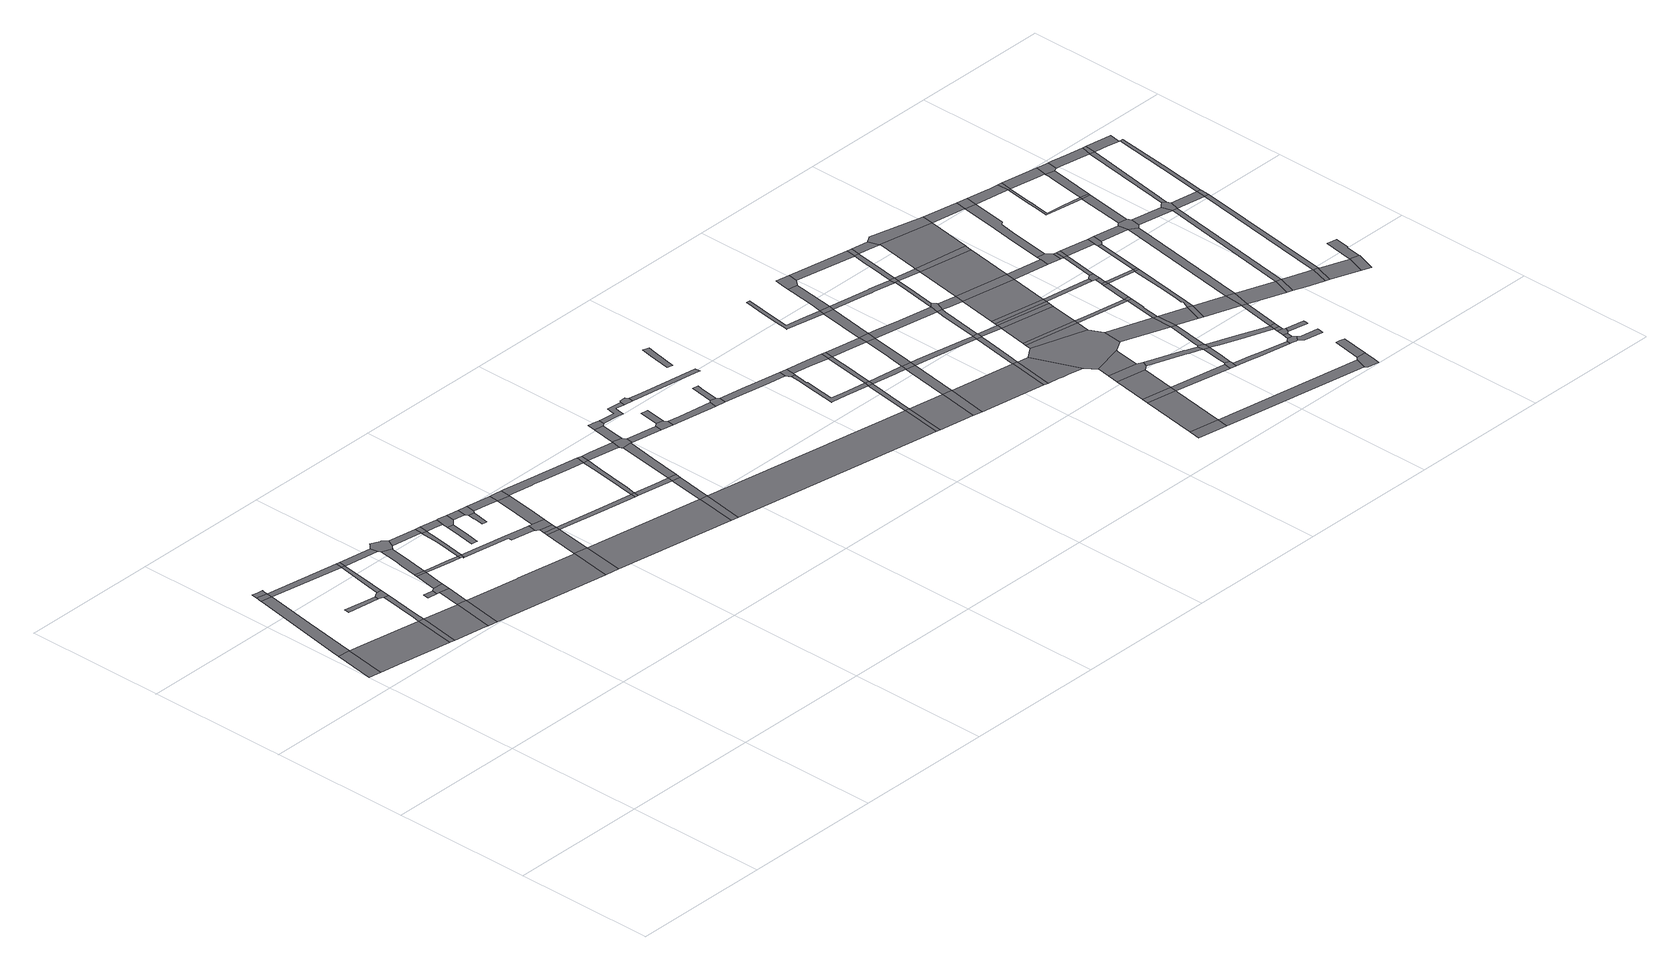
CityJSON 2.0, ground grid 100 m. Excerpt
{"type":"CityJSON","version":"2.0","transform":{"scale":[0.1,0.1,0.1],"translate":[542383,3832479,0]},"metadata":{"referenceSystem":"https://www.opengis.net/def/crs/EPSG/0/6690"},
"CityObjects":{
"road1":{"type":"Road","geometry":[{"type":"MultiSurface","lod":"1","boundaries":[[[0,1,2,3]]]}]},
"road2":{"type":"Road","attributes":{"RoadStructureAttribute.sectionType":"1"},"geometry":[{"type":"MultiSurface","lod":"1","boundaries":[[[4,5,6,7,0,3,8,9,10,11,12]]]}]},
"road3":{"type":"Road","attributes":{"RoadStructureAttribute.sectionType":"1"},"geometry":[{"type":"MultiSurface","lod":"1","boundaries":[[[13,14,3,2,15,16,17]]]}]},
"road4":{"type":"Road","attributes":{"RoadStructureAttribute.sectionType":"1"},"geometry":[{"type":"MultiSurface","lod":"1","boundaries":[[[18,4,12,19]]]}]},
"road5":{"type":"Road","geometry":[{"type":"MultiSurface","lod":"1","boundaries":[[[20,21,22,23,24,25,18,19]]]}]},
"road6":{"type":"Road","geometry":[{"type":"MultiSurface","lod":"1","boundaries":[[[17,16,26,27]]]}]},
"road7":{"type":"Road","attributes":{"RoadStructureAttribute.sectionType":"1"},"geometry":[{"type":"MultiSurface","lod":"1","boundaries":[[[28,29,30,31,32]]]}]},
"road8":{"type":"Road","attributes":{"RoadStructureAttribute.sectionType":"1"},"geometry":[{"type":"MultiSurface","lod":"1","boundaries":[[[33,34,27,26,35,36,37]]]}]},
"road9":{"type":"Road","attributes":{"RoadStructureAttribute.sectionType":"1"},"geometry":[{"type":"MultiSurface","lod":"1","boundaries":[[[38,39,17,27,40,41]]]}]},
"road10":{"type":"Road","attributes":{"RoadStructureAttribute.sectionType":"1"},"geometry":[{"type":"MultiSurface","lod":"1","boundaries":[[[19,12,42,43]]]}]},
"road11":{"type":"Road","geometry":[{"type":"MultiSurface","lod":"1","boundaries":[[[44,45,32,31,46,47,48,38,41,49]]]}]},
"road12":{"type":"Road","geometry":[{"type":"MultiSurface","lod":"1","boundaries":[[[37,36,50,51]]]}]},
"road13":{"type":"Road","attributes":{"RoadStructureAttribute.sectionType":"1"},"geometry":[{"type":"MultiSurface","lod":"1","boundaries":[[[42,52,53,44,49,54,55]]]}]},
"road14":{"type":"Road","geometry":[{"type":"MultiSurface","lod":"1","boundaries":[[[56,57,58,59,60]]]}]},
"road15":{"type":"Road","attributes":{"RoadStructureAttribute.sectionType":"1"},"geometry":[{"type":"MultiSurface","lod":"1","boundaries":[[[61,37,51,62]]]}]},
"road16":{"type":"Road","geometry":[{"type":"MultiSurface","lod":"1","boundaries":[[[43,42,55,63]]]}]},
"road17":{"type":"Road","geometry":[{"type":"MultiSurface","lod":"1","boundaries":[[[64,60,59,65,61,62,66]]]}]},
"road18":{"type":"Road","attributes":{"RoadStructureAttribute.sectionType":"1"},"geometry":[{"type":"MultiSurface","lod":"1","boundaries":[[[67,68,64,66,69,70]]]}]},
"road19":{"type":"Road","geometry":[{"type":"MultiSurface","lod":"1","boundaries":[[[71,67,70,72]]]}]},
"road20":{"type":"Road","attributes":{"RoadStructureAttribute.sectionType":"1"},"geometry":[{"type":"MultiSurface","lod":"1","boundaries":[[[63,55,73,74,75]]]}]},
"road21":{"type":"Road","attributes":{"RoadStructureAttribute.sectionType":"1"},"geometry":[{"type":"MultiSurface","lod":"1","boundaries":[[[76,77,78,71,72,79,80,81,82,83]]]}]},
"road22":{"type":"Road","attributes":{"RoadStructureAttribute.sectionType":"1"},"geometry":[{"type":"MultiSurface","lod":"1","boundaries":[[[84,85,72,70,86,87,88,89]]]}]},
"road23":{"type":"Road","attributes":{"function":"3","RoadStructureAttribute.sectionType":"1"},"geometry":[{"type":"MultiSurface","lod":"1","boundaries":[[[90,91,92,93,94,51,50,95,96]]]}]},
"road24":{"type":"Road","geometry":[{"type":"MultiSurface","lod":"1","boundaries":[[[97,98,99,75,74,76,83,100,101,102,103,104,105,106,107]]]}]},
"road25":{"type":"Road","geometry":[{"type":"MultiSurface","lod":"1","boundaries":[[[89,88,108,109,110,111]]]}]},
"road26":{"type":"Road","attributes":{"RoadStructureAttribute.sectionType":"1"},"geometry":[{"type":"MultiSurface","lod":"1","boundaries":[[[104,103,112,113]]]}]},
"road27":{"type":"Road","attributes":{"RoadStructureAttribute.sectionType":"1"},"geometry":[{"type":"MultiSurface","lod":"1","boundaries":[[[114,115,116,117,118,89,111,119,120,121,122]]]}]},
"road28":{"type":"Road","geometry":[{"type":"MultiSurface","lod":"1","boundaries":[[[113,112,114,122,123]]]}]},
"road29":{"type":"Road","attributes":{"RoadStructureAttribute.sectionType":"1"},"geometry":[{"type":"MultiSurface","lod":"1","boundaries":[[[124,125,126,127,128,129,130]]]}]},
"road30":{"type":"Road","attributes":{"RoadStructureAttribute.sectionType":"1"},"geometry":[{"type":"MultiSurface","lod":"1","boundaries":[[[123,122,131,132,133]]]}]},
"road31":{"type":"Road","attributes":{"RoadStructureAttribute.sectionType":"1"},"geometry":[{"type":"MultiSurface","lod":"1","boundaries":[[[134,135,111,110,136,137,138,139,140,141]]]}]},
"road32":{"type":"Road","geometry":[{"type":"MultiSurface","lod":"1","boundaries":[[[96,95,142,143]]]}]},
"road33":{"type":"Road","geometry":[{"type":"MultiSurface","lod":"1","boundaries":[[[144,133,132,124,130,145,146,147,148]]]}]},
"road34":{"type":"Road","attributes":{"RoadStructureAttribute.sectionType":"1"},"geometry":[{"type":"MultiSurface","lod":"1","boundaries":[[[148,147,149,150]]]}]},
"road35":{"type":"Road","geometry":[{"type":"MultiSurface","lod":"1","boundaries":[[[151,152,153,154,155,156,157,158]]]}]},
"road36":{"type":"Road","attributes":{"RoadStructureAttribute.sectionType":"1"},"geometry":[{"type":"MultiSurface","lod":"1","boundaries":[[[159,160,96,143,161,162]]]}]},
"road37":{"type":"Road","geometry":[{"type":"MultiSurface","lod":"1","boundaries":[[[150,149,151,158,163,164]]]}]},
"road38":{"type":"Road","geometry":[{"type":"MultiSurface","lod":"1","boundaries":[[[165,159,162,166,167]]]}]},
"road39":{"type":"Road","attributes":{"RoadStructureAttribute.sectionType":"1"},"geometry":[{"type":"MultiSurface","lod":"1","boundaries":[[[168,165,167,169]]]}]},
"road40":{"type":"Road","geometry":[{"type":"MultiSurface","lod":"1","boundaries":[[[141,140,170,168,169,171,172]]]}]},
"road41":{"type":"Road","attributes":{"RoadStructureAttribute.sectionType":"1"},"geometry":[{"type":"MultiSurface","lod":"1","boundaries":[[[173,164,163,174,175,176,177]]]}]},
"road42":{"type":"Road","attributes":{"RoadStructureAttribute.sectionType":"1"},"geometry":[{"type":"MultiSurface","lod":"1","boundaries":[[[176,178,172,171,179,180]]]}]},
"road43":{"type":"Road","geometry":[{"type":"MultiSurface","lod":"1","boundaries":[[[181,182,177,176,180,183,184]]]}]},
"road44":{"type":"Road","attributes":{"function":"3","RoadStructureAttribute.sectionType":"1"},"geometry":[{"type":"MultiSurface","lod":"1","boundaries":[[[185,143,142,186,187]]]}]},
"road45":{"type":"Road","attributes":{"RoadStructureAttribute.sectionType":"1"},"geometry":[{"type":"MultiSurface","lod":"1","boundaries":[[[188,166,162,189,190,191]]]}]},
"road46":{"type":"Road","attributes":{"RoadStructureAttribute.sectionType":"1"},"geometry":[{"type":"MultiSurface","lod":"1","boundaries":[[[192,193,194,184,183,195,196,197,198,199,200,201]]]}]},
"road47":{"type":"Road","geometry":[{"type":"MultiSurface","lod":"1","boundaries":[[[191,190,202,203]]]}]},
"road48":{"type":"Road","geometry":[{"type":"MultiSurface","lod":"1","boundaries":[[[187,186,204,205]]]}]},
"road49":{"type":"Road","attributes":{"RoadStructureAttribute.sectionType":"1"},"geometry":[{"type":"MultiSurface","lod":"1","boundaries":[[[200,206,207,191,203,208,209,210,211]]]}]},
"road50":{"type":"Road","attributes":{"RoadStructureAttribute.sectionType":"1"},"geometry":[{"type":"MultiSurface","lod":"1","boundaries":[[[212,203,202,213,214,215]]]}]},
"road51":{"type":"Road","attributes":{"RoadStructureAttribute.sectionType":"1"},"geometry":[{"type":"MultiSurface","lod":"1","boundaries":[[[214,187,205,216]]]}]},
"road52":{"type":"Road","geometry":[{"type":"MultiSurface","lod":"1","boundaries":[[[201,200,211,217]]]}]},
"road53":{"type":"Road","geometry":[{"type":"MultiSurface","lod":"1","boundaries":[[[215,214,216,218]]]}]},
"road54":{"type":"Road","attributes":{"RoadStructureAttribute.sectionType":"1"},"geometry":[{"type":"MultiSurface","lod":"1","boundaries":[[[219,217,211,220,221,222]]]}]},
"road55":{"type":"Road","attributes":{"RoadStructureAttribute.sectionType":"1"},"geometry":[{"type":"MultiSurface","lod":"1","boundaries":[[[223,224,225,226,227,215,218]]]}]},
"road56":{"type":"Road","geometry":[{"type":"MultiSurface","lod":"1","boundaries":[[[228,229,222,221,230,231,225,224,232,233,234]]]}]},
"road57":{"type":"Road","attributes":{"RoadStructureAttribute.sectionType":"1"},"geometry":[{"type":"MultiSurface","lod":"1","boundaries":[[[235,228,234,236]]]}]},
"road58":{"type":"Road","geometry":[{"type":"MultiSurface","lod":"1","boundaries":[[[237,235,236,238,239,240]]]}]},
"road59":{"type":"Road","attributes":{"RoadStructureAttribute.sectionType":"1"},"geometry":[{"type":"MultiSurface","lod":"1","boundaries":[[[233,232,241,242]]]}]},
"road60":{"type":"Road","attributes":{"RoadStructureAttribute.sectionType":"1"},"geometry":[{"type":"MultiSurface","lod":"1","boundaries":[[[243,244,245,246,247,248,239,238,249,250,251,252,253,254,255]]]}]},
"road61":{"type":"Road","geometry":[{"type":"MultiSurface","lod":"1","boundaries":[[[256,242,241,257,258,259]]]}]},
"road62":{"type":"Road","attributes":{"function":"3","RoadStructureAttribute.sectionType":"1"},"geometry":[{"type":"MultiSurface","lod":"1","boundaries":[[[260,261,262,205,204,263,264,265]]]}]},
"road63":{"type":"Road","geometry":[{"type":"MultiSurface","lod":"1","boundaries":[[[266,267,256,259]]]}]},
"road64":{"type":"Road","geometry":[{"type":"MultiSurface","lod":"1","boundaries":[[[268,269,270,271,255,254,272,273]]]}]},
"road65":{"type":"Road","attributes":{"RoadStructureAttribute.sectionType":"1"},"geometry":[{"type":"MultiSurface","lod":"1","boundaries":[[[274,258,257,275,276]]]}]},
"road66":{"type":"Road","geometry":[{"type":"MultiSurface","lod":"1","boundaries":[[[277,276,275,278,279,280]]]}]},
"road67":{"type":"Road","attributes":{"RoadStructureAttribute.sectionType":"1"},"geometry":[{"type":"MultiSurface","lod":"1","boundaries":[[[281,282,283,284,285,286,273,272]]]}]},
"road68":{"type":"Road","geometry":[{"type":"MultiSurface","lod":"1","boundaries":[[[287,288,289,290,277,280]]]}]},
"road69":{"type":"Road","attributes":{"RoadStructureAttribute.sectionType":"1"},"geometry":[{"type":"MultiSurface","lod":"1","boundaries":[[[291,292,279,278,293,294,295]]]}]},
"road70":{"type":"Road","attributes":{"RoadStructureAttribute.sectionType":"1"},"geometry":[{"type":"MultiSurface","lod":"1","boundaries":[[[296,297,298,299,300,301]]]}]},
"road71":{"type":"Road","geometry":[{"type":"MultiSurface","lod":"1","boundaries":[[[265,264,302,303]]]}]},
"road72":{"type":"Road","geometry":[{"type":"MultiSurface","lod":"1","boundaries":[[[295,294,304,305,306,307,308,309]]]}]},
"road73":{"type":"Road","attributes":{"function":"3","RoadStructureAttribute.sectionType":"1"},"geometry":[{"type":"MultiSurface","lod":"1","boundaries":[[[303,302,310,311]]]}]},
"road74":{"type":"Road","attributes":{"RoadStructureAttribute.sectionType":"1"},"geometry":[{"type":"MultiSurface","lod":"1","boundaries":[[[306,312,313,314,315,316,317,318,319,320,321,322,323,324,325,307]]]}]},
"road75":{"type":"Road","attributes":{"RoadStructureAttribute.sectionType":"1"},"geometry":[{"type":"MultiSurface","lod":"1","boundaries":[[[318,265,303,326]]]}]},
"road76":{"type":"Road","geometry":[{"type":"MultiSurface","lod":"1","boundaries":[[[319,318,326,327]]]}]},
"road77":{"type":"Road","attributes":{"RoadStructureAttribute.sectionType":"1"},"geometry":[{"type":"MultiSurface","lod":"1","boundaries":[[[328,309,308,329,330,331,332,333]]]}]},
"road78":{"type":"Road","geometry":[{"type":"MultiSurface","lod":"1","boundaries":[[[311,310,334,335]]]}]},
"road79":{"type":"Road","attributes":{"RoadStructureAttribute.sectionType":"1"},"geometry":[{"type":"MultiSurface","lod":"1","boundaries":[[[332,336,337,319,327,338,339,340]]]}]},
"road80":{"type":"Road","attributes":{"RoadStructureAttribute.sectionType":"1"},"geometry":[{"type":"MultiSurface","lod":"1","boundaries":[[[341,342,343,327,326,344,345,346,347,348]]]}]},
"road81":{"type":"Road","geometry":[{"type":"MultiSurface","lod":"1","boundaries":[[[333,332,340,349]]]}]},
"road82":{"type":"Road","attributes":{"RoadStructureAttribute.sectionType":"1"},"geometry":[{"type":"MultiSurface","lod":"1","boundaries":[[[347,350,311,335,351,352]]]}]},
"road83":{"type":"Road","geometry":[{"type":"MultiSurface","lod":"1","boundaries":[[[348,347,352,353]]]}]},
"road84":{"type":"Road","attributes":{"function":"3","RoadStructureAttribute.sectionType":"1"},"geometry":[{"type":"MultiSurface","lod":"1","boundaries":[[[354,355,335,334,356,357]]]}]},
"road85":{"type":"Road","attributes":{"RoadStructureAttribute.sectionType":"1"},"geometry":[{"type":"MultiSurface","lod":"1","boundaries":[[[358,349,340,359,360,361,362]]]}]},
"road86":{"type":"Road","attributes":{"RoadStructureAttribute.sectionType":"1"},"geometry":[{"type":"MultiSurface","lod":"1","boundaries":[[[361,363,364,365,348,353,366,367,368]]]}]},
"road87":{"type":"Road","geometry":[{"type":"MultiSurface","lod":"1","boundaries":[[[369,370,371,372]]]}]},
"road88":{"type":"Road","geometry":[{"type":"MultiSurface","lod":"1","boundaries":[[[362,361,368,373]]]}]},
"road89":{"type":"Road","attributes":{"RoadStructureAttribute.sectionType":"1"},"geometry":[{"type":"MultiSurface","lod":"1","boundaries":[[[374,375,376,377,378,379,380,381,382,383,384,385,386,387]]]}]},
"road90":{"type":"Road","geometry":[{"type":"MultiSurface","lod":"1","boundaries":[[[388,357,356,389,390]]]}]},
"road91":{"type":"Road","attributes":{"RoadStructureAttribute.sectionType":"1"},"geometry":[{"type":"MultiSurface","lod":"1","boundaries":[[[391,392,353,352,393,394,395]]]}]},
"road92":{"type":"Road","attributes":{"RoadStructureAttribute.sectionType":"1"},"geometry":[{"type":"MultiSurface","lod":"1","boundaries":[[[381,362,373,396]]]}]},
"road93":{"type":"Road","attributes":{"RoadStructureAttribute.sectionType":"1"},"geometry":[{"type":"MultiSurface","lod":"1","boundaries":[[[397,369,372,398,399,400]]]}]},
"road94":{"type":"Road","geometry":[{"type":"MultiSurface","lod":"1","boundaries":[[[382,381,396,401,402]]]}]},
"road95":{"type":"Road","attributes":{"function":"3","RoadStructureAttribute.sectionType":"1"},"geometry":[{"type":"MultiSurface","lod":"1","boundaries":[[[403,404,405,406,390,389,407,408,409,410,411]]]}]},
"road96":{"type":"Road","geometry":[{"type":"MultiSurface","lod":"1","boundaries":[[[412,397,400,413]]]}]},
"road97":{"type":"Road","attributes":{"RoadStructureAttribute.sectionType":"1"},"geometry":[{"type":"MultiSurface","lod":"1","boundaries":[[[394,414,388,390,415,416,417,418]]]}]},
"road98":{"type":"Road","attributes":{"RoadStructureAttribute.sectionType":"1"},"geometry":[{"type":"MultiSurface","lod":"1","boundaries":[[[419,420,373,368,421,422,423]]]}]},
"road99":{"type":"Road","attributes":{"RoadStructureAttribute.sectionType":"1"},"geometry":[{"type":"MultiSurface","lod":"1","boundaries":[[[424,425,426,427,402,401,428,429,430]]]}]},
"road100":{"type":"Road","attributes":{"RoadStructureAttribute.sectionType":"1"},"geometry":[{"type":"MultiSurface","lod":"1","boundaries":[[[431,412,413,432]]]}]},
"road101":{"type":"Road","geometry":[{"type":"MultiSurface","lod":"1","boundaries":[[[395,394,418,433,434,435]]]}]},
"road102":{"type":"Road","geometry":[{"type":"MultiSurface","lod":"1","boundaries":[[[436,431,432,437,438,439,440]]]}]},
"road103":{"type":"Road","geometry":[{"type":"MultiSurface","lod":"1","boundaries":[[[441,442,424,430,443,444,445,446]]]}]},
"road104":{"type":"Road","attributes":{"RoadStructureAttribute.sectionType":"1"},"geometry":[{"type":"MultiSurface","lod":"1","boundaries":[[[447,448,449,450,436,440]]]}]},
"road105":{"type":"Road","attributes":{"RoadStructureAttribute.sectionType":"1"},"geometry":[{"type":"MultiSurface","lod":"1","boundaries":[[[422,451,452,453,454,395,435,455,456,457,458]]]}]},
"road106":{"type":"Road","attributes":{"RoadStructureAttribute.sectionType":"1"},"geometry":[{"type":"MultiSurface","lod":"1","boundaries":[[[434,433,459,460,461]]]}]},
"road107":{"type":"Road","attributes":{"RoadStructureAttribute.sectionType":"1"},"geometry":[{"type":"MultiSurface","lod":"1","boundaries":[[[462,463,464,401,396,465,466,467,468,469,470]]]}]},
"road108":{"type":"Road","geometry":[{"type":"MultiSurface","lod":"1","boundaries":[[[471,411,410,472,473,450,449,474,475,476,477,478]]]}]},
"road109":{"type":"Road","attributes":{"RoadStructureAttribute.sectionType":"1"},"geometry":[{"type":"MultiSurface","lod":"1","boundaries":[[[479,413,400,480,481,482]]]}]},
"road110":{"type":"Road","geometry":[{"type":"MultiSurface","lod":"1","boundaries":[[[483,484,485,423,422,458,486]]]}]},
"road111":{"type":"Road","attributes":{"function":"3","RoadStructureAttribute.sectionType":"1"},"geometry":[{"type":"MultiSurface","lod":"1","boundaries":[[[487,471,478,488]]]}]},
"road112":{"type":"Road","geometry":[{"type":"MultiSurface","lod":"1","boundaries":[[[489,487,488,490]]]}]},
"road113":{"type":"Road","attributes":{"RoadStructureAttribute.sectionType":"1"},"geometry":[{"type":"MultiSurface","lod":"1","boundaries":[[[372,371,491,492]]]}]},
"road114":{"type":"Road","attributes":{"RoadStructureAttribute.sectionType":"1"},"geometry":[{"type":"MultiSurface","lod":"1","boundaries":[[[486,458,493,494,495]]]}]},
"road115":{"type":"Road","attributes":{"RoadStructureAttribute.sectionType":"1"},"geometry":[{"type":"MultiSurface","lod":"1","boundaries":[[[496,497,498,423,485,499,500,501]]]}]},
"road116":{"type":"Road","attributes":{"function":"3","RoadStructureAttribute.sectionType":"1"},"geometry":[{"type":"MultiSurface","lod":"1","boundaries":[[[502,489,490,503,504]]]}]},
"road117":{"type":"Road","attributes":{"RoadStructureAttribute.sectionType":"1"},"geometry":[{"type":"MultiSurface","lod":"1","boundaries":[[[446,445,505,506,507]]]}]},
"road118":{"type":"Road","attributes":{"RoadStructureAttribute.sectionType":"1"},"geometry":[{"type":"MultiSurface","lod":"1","boundaries":[[[508,509,510,439,438,511,512,513,514,515]]]}]},
"road119":{"type":"Road","geometry":[{"type":"MultiSurface","lod":"1","boundaries":[[[461,460,502,504,516]]]}]},
"road120":{"type":"Road","attributes":{"function":"3","RoadStructureAttribute.sectionType":"1"},"geometry":[{"type":"MultiSurface","lod":"1","boundaries":[[[517,461,516,518,519]]]}]},
"road121":{"type":"Road","geometry":[{"type":"MultiSurface","lod":"1","boundaries":[[[520,470,469,496,501,521]]]}]},
"road122":{"type":"Road","geometry":[{"type":"MultiSurface","lod":"1","boundaries":[[[522,517,519,523]]]}]},
"road123":{"type":"Road","geometry":[{"type":"MultiSurface","lod":"1","boundaries":[[[524,525,482,481,526,527,528,529]]]}]},
"road124":{"type":"Road","attributes":{"RoadStructureAttribute.sectionType":"1"},"geometry":[{"type":"MultiSurface","lod":"1","boundaries":[[[506,530,531,532,520,521,533,534,535,536,537]]]}]},
"road125":{"type":"Road","attributes":{"function":"3","RoadStructureAttribute.sectionType":"1"},"geometry":[{"type":"MultiSurface","lod":"1","boundaries":[[[494,522,523,538]]]}]},
"road126":{"type":"Road","attributes":{"RoadStructureAttribute.sectionType":"1"},"geometry":[{"type":"MultiSurface","lod":"1","boundaries":[[[521,501,539,540]]]}]},
"road127":{"type":"Road","attributes":{"RoadStructureAttribute.sectionType":"1"},"geometry":[{"type":"MultiSurface","lod":"1","boundaries":[[[514,541,542,524,529,543,544,545]]]}]},
"road128":{"type":"Road","attributes":{"function":"3","RoadStructureAttribute.sectionType":"1"},"geometry":[{"type":"MultiSurface","lod":"1","boundaries":[[[546,547,548,477,476,549,550,551]]]}]},
"road129":{"type":"Road","geometry":[{"type":"MultiSurface","lod":"1","boundaries":[[[552,553,515,514,545,554]]]}]},
"road130":{"type":"Road","geometry":[{"type":"MultiSurface","lod":"1","boundaries":[[[495,494,538,555]]]}]},
"road131":{"type":"Road","geometry":[{"type":"MultiSurface","lod":"1","boundaries":[[[507,506,537,556,557]]]}]},
"road132":{"type":"Road","attributes":{"RoadStructureAttribute.sectionType":"1"},"geometry":[{"type":"MultiSurface","lod":"1","boundaries":[[[550,558,559,552,554,560,561,562]]]}]},
"road133":{"type":"Road","attributes":{"RoadStructureAttribute.sectionType":"1"},"geometry":[{"type":"MultiSurface","lod":"1","boundaries":[[[563,564,527,526,565,566,567,568]]]}]},
"road134":{"type":"Road","attributes":{"RoadStructureAttribute.sectionType":"1"},"geometry":[{"type":"MultiSurface","lod":"1","boundaries":[[[569,490,488,570,571]]]}]},
"road135":{"type":"Road","attributes":{"function":"3","RoadStructureAttribute.sectionType":"1"},"geometry":[{"type":"MultiSurface","lod":"1","boundaries":[[[539,572,495,555,573,574,575]]]}]},
"road136":{"type":"Road","attributes":{"RoadStructureAttribute.sectionType":"1"},"geometry":[{"type":"MultiSurface","lod":"1","boundaries":[[[557,556,576,577,578,579]]]}]},
"road137":{"type":"Road","geometry":[{"type":"MultiSurface","lod":"1","boundaries":[[[551,550,562,580]]]}]},
"road138":{"type":"Road","attributes":{"RoadStructureAttribute.sectionType":"1"},"geometry":[{"type":"MultiSurface","lod":"1","boundaries":[[[581,582,583,584,554,545,585,586,587,588,589,590]]]}]},
"road139":{"type":"Road","geometry":[{"type":"MultiSurface","lod":"1","boundaries":[[[540,539,575,591,592]]]}]},
"road140":{"type":"Road","attributes":{"RoadStructureAttribute.sectionType":"1"},"geometry":[{"type":"MultiSurface","lod":"1","boundaries":[[[523,519,593,594]]]}]},
"road141":{"type":"Road","attributes":{"RoadStructureAttribute.sectionType":"1"},"geometry":[{"type":"MultiSurface","lod":"1","boundaries":[[[570,551,580,595,596,597,598]]]}]},
"road142":{"type":"Road","attributes":{"function":"3","RoadStructureAttribute.sectionType":"1"},"geometry":[{"type":"MultiSurface","lod":"1","boundaries":[[[580,562,599,600,601]]]}]},
"road143":{"type":"Road","geometry":[{"type":"MultiSurface","lod":"1","boundaries":[[[571,570,598,602]]]}]},
"road144":{"type":"Road","attributes":{"function":"3","RoadStructureAttribute.sectionType":"1"},"geometry":[{"type":"MultiSurface","lod":"1","boundaries":[[[603,604,540,592,605]]]}]},
"road145":{"type":"Road","geometry":[{"type":"MultiSurface","lod":"1","boundaries":[[[606,607,492,491,608,609,610,611,612]]]}]},
"road146":{"type":"Road","geometry":[{"type":"MultiSurface","lod":"1","boundaries":[[[613,614,615,568,567,616,617,618,619,620,621,622]]]}]},
"road147":{"type":"Road","attributes":{"RoadStructureAttribute.sectionType":"1"},"geometry":[{"type":"MultiSurface","lod":"1","boundaries":[[[623,555,538,624,625]]]}]},
"road148":{"type":"Road","geometry":[{"type":"MultiSurface","lod":"1","boundaries":[[[626,601,600,627,628]]]}]},
"road149":{"type":"Road","attributes":{"RoadStructureAttribute.sectionType":"1"},"geometry":[{"type":"MultiSurface","lod":"1","boundaries":[[[629,571,602,630]]]}]},
"road150":{"type":"Road","attributes":{"RoadStructureAttribute.sectionType":"1"},"geometry":[{"type":"MultiSurface","lod":"1","boundaries":[[[631,613,622,632]]]}]},
"road151":{"type":"Road","geometry":[{"type":"MultiSurface","lod":"1","boundaries":[[[633,634,635,579,578,603,605,636]]]}]},
"road152":{"type":"Road","geometry":[{"type":"MultiSurface","lod":"1","boundaries":[[[637,631,632,638,639,640,641,642]]]}]},
"road153":{"type":"Road","geometry":[{"type":"MultiSurface","lod":"1","boundaries":[[[643,629,630,644]]]}]},
"road154":{"type":"Road","geometry":[{"type":"MultiSurface","lod":"1","boundaries":[[[645,646,647,648,606,612]]]}]},
"road155":{"type":"Road","attributes":{"RoadStructureAttribute.sectionType":"1"},"geometry":[{"type":"MultiSurface","lod":"1","boundaries":[[[589,637,642,649,650]]]}]},
"road156":{"type":"Road","attributes":{"RoadStructureAttribute.sectionType":"1"},"geometry":[{"type":"MultiSurface","lod":"1","boundaries":[[[651,643,644,652]]]}]},
"road157":{"type":"Road","geometry":[{"type":"MultiSurface","lod":"1","boundaries":[[[653,654,655,656,657,619,618]]]}]},
"road158":{"type":"Road","geometry":[{"type":"MultiSurface","lod":"1","boundaries":[[[590,589,650,658,659]]]}]},
"road159":{"type":"Road","geometry":[{"type":"MultiSurface","lod":"1","boundaries":[[[660,661,662,594,593,651,652,663]]]}]},
"road160":{"type":"Road","attributes":{"function":"3","RoadStructureAttribute.sectionType":"1"},"geometry":[{"type":"MultiSurface","lod":"1","boundaries":[[[664,628,627,665,666,667]]]}]},
"road161":{"type":"Road","geometry":[{"type":"MultiSurface","lod":"1","boundaries":[[[668,669,670,641,640]]]}]},
"road162":{"type":"Road","attributes":{"RoadStructureAttribute.sectionType":"1"},"geometry":[{"type":"MultiSurface","lod":"1","boundaries":[[[666,671,672,673,590,659,674,675]]]}]},
"road163":{"type":"Road","attributes":{"RoadStructureAttribute.sectionType":"1"},"geometry":[{"type":"MultiSurface","lod":"1","boundaries":[[[676,677,678,679,680,681,682,626,628,683,684,685]]]}]},
"road164":{"type":"Road","geometry":[{"type":"MultiSurface","lod":"1","boundaries":[[[686,625,624,687,688,689,690,691]]]}]},
"road165":{"type":"Road","attributes":{"RoadStructureAttribute.sectionType":"1"},"geometry":[{"type":"MultiSurface","lod":"1","boundaries":[[[692,660,663,693]]]}]},
"road166":{"type":"Road","attributes":{"RoadStructureAttribute.sectionType":"1"},"geometry":[{"type":"MultiSurface","lod":"1","boundaries":[[[644,630,678,694]]]}]},
"road167":{"type":"Road","attributes":{"RoadStructureAttribute.sectionType":"1"},"geometry":[{"type":"MultiSurface","lod":"1","boundaries":[[[688,687,695,692,696]]]}]},
"road168":{"type":"Road","geometry":[{"type":"MultiSurface","lod":"1","boundaries":[[[696,692,693,697]]]}]},
"road169":{"type":"Road","geometry":[{"type":"MultiSurface","lod":"1","boundaries":[[[667,666,675,698]]]}]},
"road170":{"type":"Road","geometry":[{"type":"MultiSurface","lod":"1","boundaries":[[[699,694,678,677,676,685,700]]]}]},
"road171":{"type":"Road","attributes":{"RoadStructureAttribute.sectionType":"1"},"geometry":[{"type":"MultiSurface","lod":"1","boundaries":[[[701,702,703,704,686,691,705,706,707,708,709,710]]]}]},
"road172":{"type":"Road","attributes":{"RoadStructureAttribute.sectionType":"1"},"geometry":[{"type":"MultiSurface","lod":"1","boundaries":[[[636,605,711,701,712]]]}]},
"road173":{"type":"Road","attributes":{"RoadStructureAttribute.sectionType":"1"},"geometry":[{"type":"MultiSurface","lod":"1","boundaries":[[[713,697,693,714,715]]]}]},
"road174":{"type":"Road","attributes":{"RoadStructureAttribute.sectionType":"1"},"geometry":[{"type":"MultiSurface","lod":"1","boundaries":[[[716,694,699,700,717]]]}]},
"road175":{"type":"Road","attributes":{"function":"3","RoadStructureAttribute.sectionType":"1"},"geometry":[{"type":"MultiSurface","lod":"1","boundaries":[[[698,675,718,719,720]]]}]},
"road176":{"type":"Road","geometry":[{"type":"MultiSurface","lod":"1","boundaries":[[[715,714,721,722,716,717,723,724,725,726]]]}]},
"road177":{"type":"Road","attributes":{"RoadStructureAttribute.sectionType":"1"},"geometry":[{"type":"MultiSurface","lod":"1","boundaries":[[[727,667,698,728,729]]]}]},
"road178":{"type":"Road","geometry":[{"type":"MultiSurface","lod":"1","boundaries":[[[712,701,710,730]]]}]},
"road179":{"type":"Road","geometry":[{"type":"MultiSurface","lod":"1","boundaries":[[[720,719,731,732,733]]]}]},
"road180":{"type":"Road","attributes":{"RoadStructureAttribute.sectionType":"1"},"geometry":[{"type":"MultiSurface","lod":"1","boundaries":[[[726,725,734,727,735]]]}]},
"road181":{"type":"Road","attributes":{"function":"3","RoadStructureAttribute.sectionType":"1"},"geometry":[{"type":"MultiSurface","lod":"1","boundaries":[[[736,737,732,731,738,739,740,741]]]}]},
"road182":{"type":"Road","attributes":{"RoadStructureAttribute.sectionType":"1"},"geometry":[{"type":"MultiSurface","lod":"1","boundaries":[[[742,743,744,730,710,745,746,747]]]}]},
"road183":{"type":"Road","geometry":[{"type":"MultiSurface","lod":"1","boundaries":[[[748,749,750,735,727,729,751,752,753,754,755,756,757]]]}]},
"road184":{"type":"Road","geometry":[{"type":"MultiSurface","lod":"1","boundaries":[[[741,740,758,759,760]]]}]},
"road185":{"type":"Road","attributes":{"RoadStructureAttribute.sectionType":"1"},"geometry":[{"type":"MultiSurface","lod":"1","boundaries":[[[761,720,733,762]]]}]},
"road186":{"type":"Road","geometry":[{"type":"MultiSurface","lod":"1","boundaries":[[[747,746,763,764,765]]]}]},
"road187":{"type":"Road","attributes":{"RoadStructureAttribute.sectionType":"1"},"geometry":[{"type":"MultiSurface","lod":"1","boundaries":[[[746,766,767,768,769,770,771,772,773,774,775,776,777,778,763]]]}]},
"road188":{"type":"Road","attributes":{"RoadStructureAttribute.sectionType":"1"},"geometry":[{"type":"MultiSurface","lod":"1","boundaries":[[[772,779,748,757,780]]]}]},
"road189":{"type":"Road","attributes":{"function":"3","RoadStructureAttribute.sectionType":"1"},"geometry":[{"type":"MultiSurface","lod":"1","boundaries":[[[781,759,758,782,783]]]}]},
"road190":{"type":"Road","attributes":{"RoadStructureAttribute.sectionType":"1"},"geometry":[{"type":"MultiSurface","lod":"1","boundaries":[[[754,753,784,761,785]]]}]},
"road191":{"type":"Road","geometry":[{"type":"MultiSurface","lod":"1","boundaries":[[[773,772,780,786]]]}]},
"road192":{"type":"Road","attributes":{"RoadStructureAttribute.sectionType":"1"},"geometry":[{"type":"MultiSurface","lod":"1","boundaries":[[[765,764,787,788,789]]]}]},
"road193":{"type":"Road","geometry":[{"type":"MultiSurface","lod":"1","boundaries":[[[783,782,790,791,792]]]}]},
"road194":{"type":"Road","attributes":{"RoadStructureAttribute.sectionType":"1"},"geometry":[{"type":"MultiSurface","lod":"1","boundaries":[[[793,794,795,796,797,773,786,798,799]]]}]},
"road195":{"type":"Road","attributes":{"RoadStructureAttribute.sectionType":"1"},"geometry":[{"type":"MultiSurface","lod":"1","boundaries":[[[800,741,760,801]]]}]},
"road196":{"type":"Road","geometry":[{"type":"MultiSurface","lod":"1","boundaries":[[[802,803,785,761,762,804,805,806]]]}]},
"road197":{"type":"Road","attributes":{"RoadStructureAttribute.sectionType":"1"},"geometry":[{"type":"MultiSurface","lod":"1","boundaries":[[[807,808,783,792,809,810,811,812,813]]]}]},
"road198":{"type":"Road","geometry":[{"type":"MultiSurface","lod":"1","boundaries":[[[789,788,793,799,814,815,816,817,818,819,820]]]}]},
"road199":{"type":"Road","attributes":{"RoadStructureAttribute.sectionType":"1"},"geometry":[{"type":"MultiSurface","lod":"1","boundaries":[[[821,804,762,800,822]]]}]},
"road200":{"type":"Road","attributes":{"RoadStructureAttribute.sectionType":"1"},"geometry":[{"type":"MultiSurface","lod":"1","boundaries":[[[823,824,825,802,806,826,827,828]]]}]},
"road201":{"type":"Road","geometry":[{"type":"MultiSurface","lod":"1","boundaries":[[[822,800,801,829]]]}]},
"road202":{"type":"Road","attributes":{"RoadStructureAttribute.sectionType":"1"},"geometry":[{"type":"MultiSurface","lod":"1","boundaries":[[[830,831,818,817,832,823,833]]]}]},
"road203":{"type":"Road","geometry":[{"type":"MultiSurface","lod":"1","boundaries":[[[833,823,828,834]]]}]},
"road204":{"type":"Road","attributes":{"RoadStructureAttribute.sectionType":"1"},"geometry":[{"type":"MultiSurface","lod":"1","boundaries":[[[835,836,822,829,837,838]]]}]},
"road205":{"type":"Road","attributes":{"RoadStructureAttribute.sectionType":"1"},"geometry":[{"type":"MultiSurface","lod":"1","boundaries":[[[839,840,841,834,828,842,843,844,845]]]}]}
},
"vertices":[
[55,2466,0],[8,2171,0],[95,2157,0],[143,2457,0],
[192,3223,0],[184,3177,0],[122,2838,0],[60,2494,0],[145,2468,0],[208,2840,0],[263,3163,0],[264,3171,0],[270,3208,0],
[664,2369,0],[256,2437,0],[259,2131,0],[620,2072,0],[669,2368,0],
[200,3267,0],[277,3253,0],
[280,3278,0],[284,3294,0],[285,3296,0],[247,3303,0],[209,3310,0],[202,3278,0],
[658,2066,0],[706,2363,0],
[462,2785,0],[460,2768,0],[457,2750,0],[686,2716,0],[690,2745,0],
[961,2321,0],[960,2321,0],[892,2028,0],[914,2024,0],[962,2322,0],
[725,2701,0],[677,2419,0],[720,2452,0],[757,2696,0],
[796,3116,0],[805,3167,0],
[731,2770,0],[705,2754,0],[705,2713,0],[708,2713,0],[722,2703,0],[768,2765,0],
[983,2013,0],[1031,2311,0],
[747,2853,0],[732,2771,0],[782,2853,0],[821,3111,0],
[905,2542,0],[902,2522,0],[899,2502,0],[968,2492,0],[974,2531,0],
[990,2488,0],[1060,2476,0],
[830,3162,0],
[1000,2547,0],[989,2489,0],[1072,2544,0],
[1029,2711,0],[1024,2685,0],[1087,2625,0],[1101,2699,0],
[1033,2733,0],[1104,2720,0],
[828,3110,0],[1074,3074,0],[1064,3124,0],
[1084,3052,0],[1066,2924,0],[1054,2860,0],[1106,2729,0],[1109,2750,0],[1128,2862,0],[1154,3023,0],[1155,3025,0],
[1303,2687,0],[1150,2713,0],[1136,2693,0],[1308,2664,0],[1357,2656,0],[1361,2678,0],
[1847,2179,0],[1427,2247,0],[1415,2248,0],[1170,2288,0],[1036,2310,0],[1811,1880,0],[1856,2178,0],
[1106,3167,0],[1095,3155,0],[1077,3138,0],[1159,3029,0],[1163,3034,0],[1172,3042,0],[1179,3050,0],[1204,3103,0],[1186,3121,0],[1173,3135,0],[1171,3137,0],
[1375,2653,0],[1373,2642,0],[1377,2641,0],[1387,2673,0],
[1402,3017,0],[1410,3071,0],
[1402,3013,0],[1397,2940,0],[1393,2882,0],[1387,2843,0],[1363,2689,0],[1388,2680,0],[1413,2839,0],[1432,2960,0],[1440,3005,0],
[1449,3065,0],
[1557,2941,0],[1537,2818,0],[1520,2711,0],[1543,2707,0],[1564,2704,0],[1582,2811,0],[1602,2934,0],
[1498,2996,0],[1564,2985,0],[1574,3047,0],
[1858,2595,0],[1719,2618,0],[1713,2585,0],[1716,2585,0],[1712,2559,0],[1866,2533,0],[1888,2529,0],[1898,2588,0],
[1912,1863,0],[1955,2162,0],
[1588,3044,0],[1623,2954,0],[1634,2965,0],[1641,2972,0],[1651,3035,0],
[1730,2958,0],[1740,3021,0],
[1740,2933,0],[1734,2886,0],[1734,2882,0],[1724,2810,0],[1742,2807,0],[1759,2804,0],[1774,2880,0],[1783,2928,0],
[1900,2437,0],[1889,2373,0],[1995,2417,0],[1995,2421,0],
[1798,2946,0],[1807,3011,0],
[1905,2469,0],[1999,2453,0],[1997,2453,0],
[1911,2505,0],[2003,2490,0],
[1896,2521,0],[2016,2569,0],[1924,2583,0],
[1941,2991,0],[1910,2927,0],[1975,2916,0],[1980,2915,0],[1985,2984,0],
[1950,2737,0],[2039,2712,0],[2069,2899,0],
[2030,2978,0],[2007,2981,0],[2070,2906,0],[2075,2972,0],
[2803,2023,0],[2767,1724,0],[2815,2021,0],
[2332,2403,0],[2334,2367,0],[2570,2329,0],[2576,2366,0],
[2469,2908,0],[2223,2948,0],[2097,2969,0],[2245,2879,0],[2266,2876,0],[2348,2862,0],[2535,2832,0],[2639,2815,0],[2641,2815,0],[2652,2878,0],
[2593,2326,0],[2598,2362,0],
[2822,1715,0],[2870,2012,0],
[2628,2724,0],[2608,2589,0],[2617,2439,0],[2640,2584,0],[2657,2690,0],[2676,2810,0],
[2758,2337,0],[2756,2300,0],[2854,2284,0],[2859,2322,0],
[2914,2274,0],
[2687,2872,0],
[2920,2311,0],
[2749,2862,0],[2891,2776,0],[2912,2772,0],[2925,2833,0],
[2958,2538,0],[2994,2749,0],[2924,2747,0],[2893,2547,0],[2859,2323,0],
[2930,2842,0],[2928,2832,0],[2917,2762,0],[2920,2756,0],[3005,2747,0],[3014,2801,0],[2996,2828,0],
[2956,3011,0],[3024,3001,0],
[2965,3070,0],[3044,3018,0],[3050,3058,0],[3026,3061,0],
[3224,2712,0],[3233,2763,0],
[3206,3105,0],[3181,3107,0],[3172,3063,0],[3169,3045,0],[3057,3057,0],[3053,3058,0],[3046,3018,0],[3173,3006,0],[3204,3003,0],[3214,3051,0],[3218,3075,0],[3281,3066,0],[3286,3096,0],
[3260,2784,0],[3315,2697,0],[3323,2747,0],[3309,2772,0],
[4374,1765,0],[3800,1859,0],[3783,1862,0],[3735,1566,0],[4331,1469,0],[4379,1764,0],
[3330,2919,0],[3281,2926,0],
[3352,3093,0],[3341,3114,0],[3300,3113,0],[3289,3100,0],[3348,3056,0],[3353,3092,0],
[3412,2732,0],[3642,2645,0],[3650,2696,0],
[3667,2711,0],[3715,2633,0],[3723,2686,0],[3708,2699,0],
[3504,3033,0],[3865,2980,0],[3869,2979,0],[3868,2998,0],[3866,3017,0],[3450,3077,0],
[3732,2844,0],[3738,2876,0],[3696,2882,0],[3695,2875,0],
[3969,2648,0],[3923,2656,0],[4053,2579,0],[4171,2560,0],[4180,2613,0],
[3808,3391,0],[3791,3313,0],[3763,3153,0],[3805,3143,0],[3836,3314,0],[3850,3379,0],
[4360,1464,0],[4408,1759,0],
[4186,2542,0],[4191,2537,0],[4196,2530,0],[4224,2526,0],[4226,2542,0],[4236,2603,0],
[4614,1423,0],[4663,1718,0],
[4188,2467,0],[4175,2368,0],[4148,2161,0],[4147,2157,0],[4152,2156,0],[4261,2140,0],[4430,2115,0],[4442,2150,0],[4273,2175,0],[4180,2189,0],[4205,2364,0],[4212,2413,0],[4206,2412,0],[4212,2447,0],
[4465,2108,0],
[4470,2145,0],
[4352,2584,0],[4227,2542,0],[4348,2522,0],[4488,2499,0],[4491,2498,0],[4502,2559,0],
[4683,1411,0],[4731,1707,0],
[4467,2325,0],[4456,2245,0],[4482,2224,0],[4497,2320,0],[4524,2493,0],
[4723,2111,0],[4642,2122,0],[4597,2128,0],[4639,2082,0],[4656,2080,0],[4716,2071,0],[4721,2070,0],[4730,2110,0],
[4529,2554,0],
[4714,2032,0],[4777,1980,0],[4791,2059,0],
[4798,2101,0],
[5197,1630,0],[4736,1706,0],[5151,1335,0],[5199,1630,0],
[4662,2532,0],[4555,2488,0],[4653,2472,0],[4784,2451,0],[4786,2511,0],
[4776,2401,0],[4757,2279,0],[4743,2190,0],[4803,2134,0],[4822,2268,0],[4847,2437,0],
[5361,331,0],[5348,248,0],[5561,213,0],[5575,296,0],
[4861,2507,0],
[4619,3282,0],[4602,3172,0],[4580,3023,0],[4563,2904,0],[4562,2901,0],[4567,2900,0],[4715,2875,0],[4840,2853,0],[4850,2892,0],[4721,2913,0],[4592,2934,0],[4607,3033,0],[4625,3158,0],[4644,3279,0],
[5197,1632,0],[5184,1330,0],[5232,1625,0],
[5226,2025,0],[4847,2092,0],[4903,2039,0],[5256,1978,0],[5263,2018,0],
[4913,2842,0],
[5428,736,0],[5639,687,0],[5641,698,0],[5641,701,0],
[4927,2882,0],[4852,2891,0],
[5274,1618,0],[5262,1620,0],[5256,1621,0],[5234,1624,0],[5265,1316,0],[5298,1310,0],[5336,1304,0],[5448,1284,0],[5315,1611,0],
[5436,787,0],[5650,752,0],
[5216,1744,0],[5248,1714,0],[5272,1846,0],[5291,1946,0],[5296,1974,0],
[5097,2465,0],[4919,2496,0],[5085,2397,0],[5318,2359,0],[5334,2424,0],
[4898,3195,0],[4892,3158,0],[4878,3064,0],[4861,2950,0],[4950,3053,0],[4959,3125,0],[4967,3185,0],
[5476,1031,0],[5689,996,0],
[5296,1975,0],[5302,2013,0],[5298,2014,0],
[5490,1111,0],[5706,1007,0],[5728,1021,0],[5743,1061,0],[5702,1077,0],
[4917,3310,0],[4904,3237,0],[4991,3211,0],[4998,3219,0],[5002,3223,0],[5014,3293,0],
[5702,1081,0],[5730,1257,0],[5732,1268,0],[5506,1208,0],
[5311,2315,0],[5310,2311,0],[5310,2309,0],[5264,2021,0],[5299,2016,0],[5350,2308,0],[5352,2322,0],[5358,2352,0],
[5296,1976,0],[5445,1948,0],[5452,1986,0],
[5229,2833,0],[5223,2833,0],[5156,2845,0],[4958,2835,0],[5150,2804,0],[5217,2794,0],[5230,2792,0],[5384,2767,0],[5386,2807,0],
[5398,1669,0],[5479,1243,0],[5493,1225,0],[5736,1271,0],[5808,1313,0],[5815,1317,0],[5830,1458,0],[5783,1552,0],
[6047,681,0],[6038,628,0],[6046,626,0],[6056,679,0],
[5383,2423,0],[5377,2431,0],[5364,2449,0],[5387,2417,0],
[5405,1713,0],[5799,1646,0],
[5410,1741,0],[5803,1675,0],
[6607,38,0],[6633,119,0],
[5412,2341,0],[5508,2323,0],[5521,2393,0],
[5388,2766,0],[5371,2654,0],[5336,2431,0],[5396,2656,0],[5413,2762,0],[5414,2765,0],
[5445,1947,0],[5804,1680,0],[5837,1882,0],
[5437,3145,0],[5440,3145,0],[5452,3218,0],
[6068,940,0],[6011,962,0],[6005,964,0],[5997,924,0],[6004,922,0],[6086,892,0],[6094,889,0],[6091,932,0],
[5844,1922,0],
[5456,2010,0],[5847,1941,0],[5848,1945,0],
[5386,2809,0],[5424,2804,0],
[5461,2043,0],[5853,1978,0],
[6069,692,0],[6057,680,0],[6093,618,0],[6099,652,0],[6100,655,0],[6104,680,0],
[5433,3103,0],[5425,3051,0],[5413,2977,0],[5423,2805,0],[5448,2971,0],[5461,3057,0],[5470,3116,0],[5474,3141,0],
[5899,2258,0],
[5577,2732,0],[5584,2779,0],
[6094,884,0],[6077,759,0],[6115,753,0],[6132,859,0],[6135,872,0],
[6144,1349,0],[6143,1350,0],[5845,1453,0],[6136,1205,0],[6145,1202,0],[6148,1348,0],
[6104,944,0],[6101,941,0],[6139,917,0],
[5910,2328,0],
[5474,3143,0],[5486,3212,0],
[6145,1199,0],[6106,960,0],[6139,920,0],[6142,937,0],[6181,1190,0],
[6278,617,0],[6221,628,0],[6189,600,0],[6266,586,0],[6495,544,0],[6500,573,0],
[5929,1656,0],[6185,1590,0],[6182,1617,0],
[5521,2397,0],[5911,2333,0],[5912,2335,0],[5966,2669,0],
[5525,3135,0],[5623,3119,0],[5636,3117,0],[5607,3191,0],
[6176,1338,0],
[6529,774,0],[6342,843,0],[6144,915,0],[6142,916,0],[6144,869,0],[6197,850,0],[6333,801,0],[6465,755,0],[6551,724,0],[6558,764,0],
[5971,2698,0],[5975,2724,0],
[6202,1894,0],[6207,1928,0],
[6177,1341,0],[6194,1470,0],[6199,1470,0],[6215,1585,0],
[6183,1190,0],[6327,1141,0],[6371,1271,0],
[6219,1612,0],
[5640,3116,0],[5587,2795,0],[6026,3044,0],
[6656,141,0],[6649,135,0],[6622,20,0],[6701,7,0],[6711,66,0],[6713,80,0],[6723,136,0],
[6527,591,0],[6524,589,0],[6513,582,0],[6513,541,0],[6543,535,0],[6550,534,0],[6580,567,0],[6566,579,0],[6563,582,0],[6560,585,0],
[6160,2288,0],[6157,2217,0],[6168,2286,0],
[6374,1277,0],[6362,1128,0],[6407,1260,0],
[6214,1811,0],[6248,1806,0],
[6535,638,0],[6569,632,0],
[5657,3224,0],[5653,3221,0],[5613,3195,0],[6041,3129,0],
[6545,694,0],[6573,635,0],[6582,642,0],[6585,641,0],[6599,674,0],[6585,686,0],
[6217,1833,0],[6247,1828,0],
[6756,334,0],[6723,340,0],[6691,345,0],[6657,147,0],
[6584,687,0],[6590,721,0],
[6227,1890,0],[6257,1886,0],
[6582,504,0],[6719,482,0],[6723,505,0],[6726,527,0],[6603,546,0],
[6593,741,0],[6597,761,0],
[6239,1950,0],[6232,1946,0],[6210,1930,0],[6266,1946,0],
[6614,1189,0],[6608,1044,0],[6609,1044,0],[6623,1186,0],
[6732,616,0],[6734,633,0],[6737,651,0],
[6609,1041,0],[6562,784,0],[6559,768,0],[6603,797,0],[6645,1032,0],
[6481,1773,0],[6479,1774,0],[6453,1778,0],[6425,1552,0],[6407,1402,0],[6395,1342,0],[6400,1326,0],[6408,1265,0],[6418,1328,0],[6487,1772,0],
[6173,2318,0],[6254,2202,0],[6265,2270,0],[6260,2277,0],[6240,2299,0],[6231,2309,0],
[6278,2198,0],[6306,2194,0],
[6463,1798,0],
[6273,2199,0],[6289,2267,0],
[6317,2262,0],
[6681,1165,0],
[6484,1794,0],[6490,1793,0],
[6280,3003,0],[6254,2837,0],[6236,2720,0],[6216,2595,0],[6280,2615,0],[6297,2722,0],[6300,2725,0],[6320,2740,0],[6333,2824,0],[6359,2990,0],
[6281,3005,0],[6294,3086,0],
[6507,2232,0],[6516,2159,0],[6527,2228,0],
[6512,2130,0],[6542,2126,0],
[6646,1031,0],[6902,941,0],[6948,1073,0],
[6516,2155,0],[6514,2145,0],[6557,2142,0],[6557,2143,0],[6564,2151,0],[6575,2221,0],
[6770,2119,0],[6682,1170,0],[6827,2084,0],
[6373,3073,0],
[6939,928,0],[6985,1061,0],[6986,1064,0],
[6764,2120,0],[6760,2191,0],
[7190,990,0],[7188,991,0],[7024,898,0],[7056,887,0],[7150,854,0],[7192,990,0],
[6598,3036,0],[6543,3043,0],[6533,3046,0],[6598,2953,0],[6609,2951,0],[6608,3036,0],
[6786,2211,0],[6775,2202,0],[6765,2195,0],[6838,2092,0],[6848,2101,0],[6852,2105,0],[6865,2175,0],[6862,2180,0],[6854,2191,0],[6846,2201,0],
[7180,844,0],[7227,978,0],[7227,981,0],
[7109,2064,0],[7144,2058,0],
[6626,2950,0],[6626,2952,0],[6639,3031,0],
[6584,2783,0],[6579,2747,0],[6574,2708,0],[6562,2628,0],[6557,2593,0],[6694,2573,0],[6835,2551,0],[6839,2571,0],[6697,2589,0],[6575,2604,0],[6591,2714,0],[6596,2748,0],[6601,2780,0],
[6834,2542,0],[6901,2549,0],
[7427,909,0],[7383,772,0],[7430,908,0],
[7102,2065,0],[7088,2139,0],
[6903,2561,0],
[6855,2912,0],[6889,2907,0],[6906,2989,0],
[7451,748,0],[7500,887,0],[7501,892,0],
[6888,2902,0],[6883,2868,0],[6878,2829,0],[6847,2616,0],[6840,2571,0],[6951,2864,0],[6954,2887,0],
[7355,2024,0],[7387,2019,0],
[7129,2172,0],[7100,2148,0],[7165,2126,0],[7155,2142,0],[7152,2147,0],
[7468,1126,0],[7457,1061,0],[7517,1007,0],[7520,1006,0],[7534,1085,0],[7539,1112,0],[7539,1114,0],
[6961,2890,0],[6969,2894,0],[6978,2897,0],[6979,2898,0],[6992,2975,0],[6977,2977,0],[6976,2977,0],
[7356,2096,0],[7362,2095,0],
[7237,2857,0],[7141,2251,0],[7129,2174,0],[7155,2170,0],[7164,2222,0],[7272,2850,0],
[7390,2090,0],
[7132,2951,0],[7023,2970,0],[7011,2893,0],[7256,2930,0],
[7279,2928,0],
[7467,2817,0],[7414,2424,0],[7441,2447,0],[7490,2816,0],
[7403,2910,0],[7374,2914,0],[7287,2927,0],[7274,2850,0],[7372,2834,0],[7459,2819,0],[7472,2900,0]
]}
